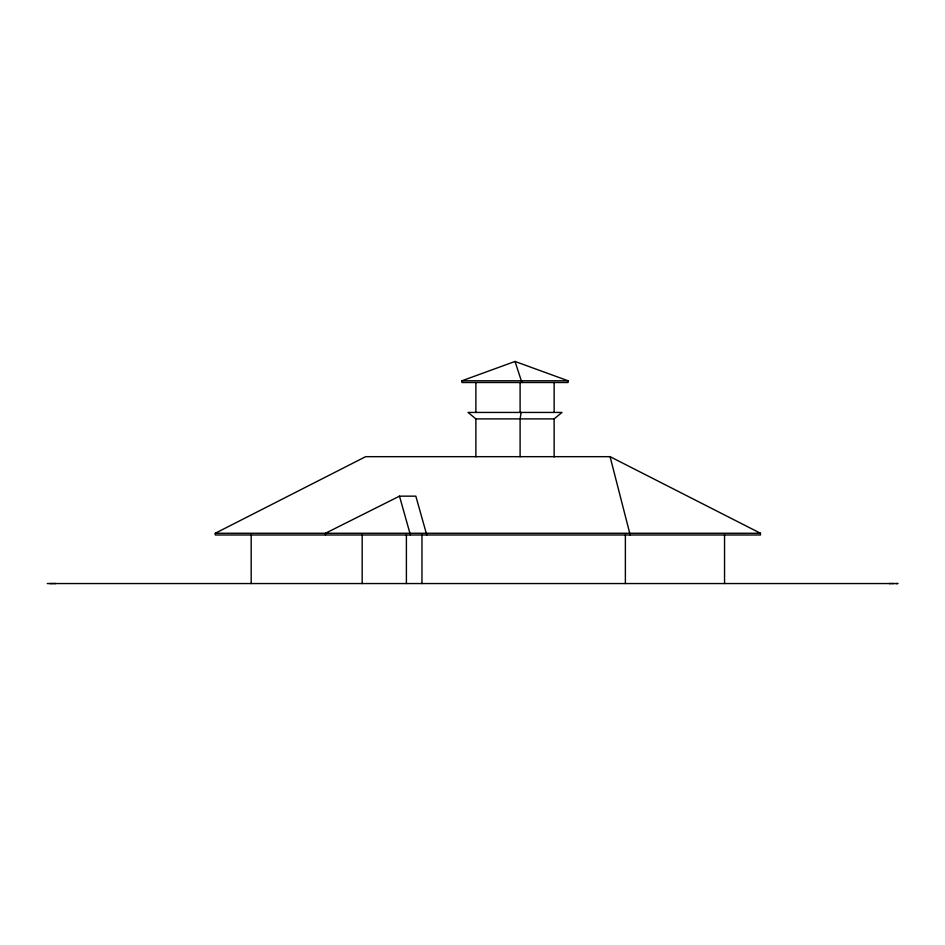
<?xml version="1.0" encoding="UTF-8"?>
<svg xmlns="http://www.w3.org/2000/svg" width="945" height="945" viewBox="0 0 945 945"><rect width="100%" height="100%" fill="white"/><g stroke="black" fill="none" stroke-linecap="round" stroke-linejoin="round"><path stroke-width="1.42" d="M521.12 412.433L520.104 418.895L520.104 456.837M554.136 418.895L561.968 412.433L468.047 412.433L475.878 418.895L554.136 418.895L554.136 456.943M215.259 533.263L365.644 456.671L610.08 456.671L760.465 533.263L760.465 534.988L215.259 534.988L215.259 533.263L760.465 533.263M426.762 534.988L415.835 496.16L399.487 496.16L325.47 533.263L325.47 534.988M461.928 380.788L515.013 361.451L568.087 380.788L568.087 382.512L461.928 382.512L461.928 380.788L568.087 380.788M53.203 583.549L49.801 583.549M55.767 583.549L54.066 583.549M889.233 583.549L890.934 583.549M893.497 583.549L891.796 583.549M896.049 583.549L897.75 583.549L47.25 583.549M515.013 361.451L521.9 382.512M399.487 496.16L410.413 534.988M610.08 456.671L630.185 534.988M724.543 534.988L724.543 583.549M625.377 534.988L625.377 583.549M554.136 382.512L554.136 412.433M520.104 382.512L520.104 412.433M475.878 382.512L475.878 412.433M475.878 418.895L475.878 456.837M421.966 534.988L421.966 583.549M406.397 534.988L406.397 583.549M362.171 534.988L362.171 583.549M251.181 534.988L251.181 583.549"/></g></svg>
